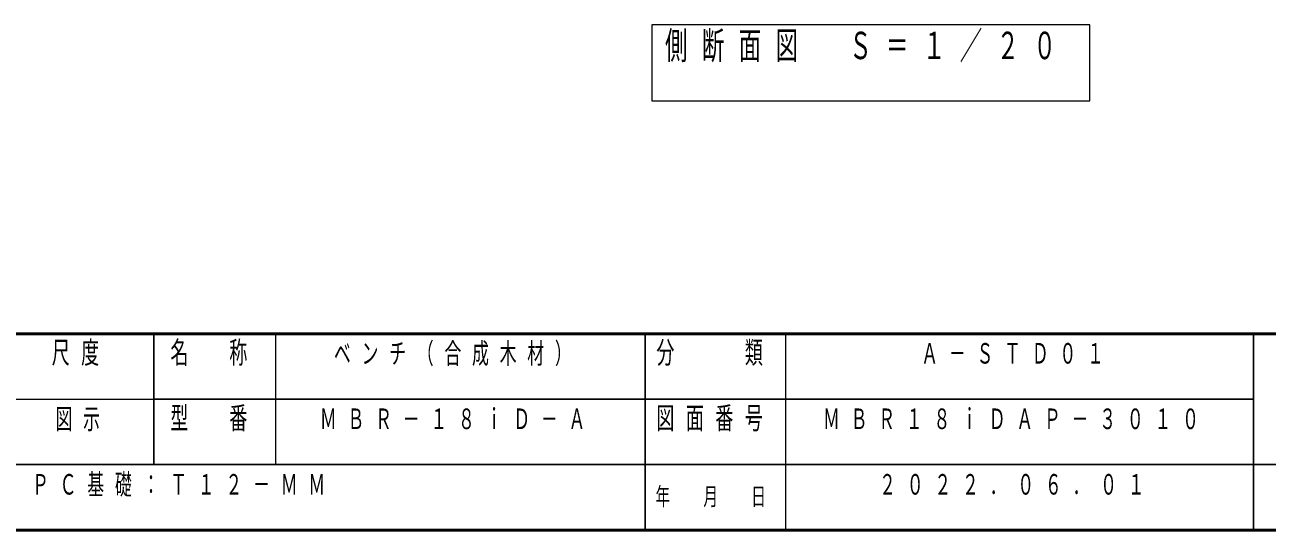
# Model space of a CAD drawing. Units: millimetres on the paper, scale 1:20. Extents: x -385 to 0, y 0 to 267.
# Drawn here: x -201.3 to -68.5, y 0 to 54 of the extents above; entities that cross this region are included whole.
import ezdxf

# ---------------------------------------------------------------- set-up
doc = ezdxf.new("R2010")
doc.units = ezdxf.units.MM
doc.layers.add('1_20', color=7, linetype='Continuous', lineweight=25)
doc.layers.add('A3図枠', color=7, linetype='Continuous', lineweight=13)
doc.layers.add('図面プロファイル', color=7, linetype='Continuous')
doc.styles.add('ＭＳ ゴシック', font='')
doc.styles.get('ＭＳ ゴシック').set_extended_font_data('MS Gothic')

msp = doc.modelspace()

# ---------------------------------------------------------------- linework, layer by layer
at = {"layer": '1_20', "lineweight": 13}
for p, q in [((-134.279, 54.007), (-134.279, 45.873)), ((-87.479, 54.007), (-134.279, 54.007)), ((-87.479, 45.873), (-87.479, 54.007)), ((-134.279, 45.873), (-87.479, 45.873))]:
    msp.add_line(p, q, dxfattribs=at)
at = {"layer": 'A3図枠', "lineweight": 50}
for p, q in [((-385, 21), (0, 21)), ((-385, 0), (0, 0))]:
    msp.add_line(p, q, dxfattribs=at)
at = {"layer": 'A3図枠', "color": 211, "lineweight": 25}
for p, q in [((-187.5, 21), (-187.5, 7)), ((-135, 21), (-135, 0)), ((-70, 21), (-70, 0)), ((-187.5, 14), (-70, 14)), ((-242.5, 7), (0, 7))]:
    msp.add_line(p, q, dxfattribs=at)
at = {"layer": 'A3図枠'}
for p, q in [((-174.5, 21), (-174.5, 7)), ((-120, 21), (-120, 0)), ((-242.5, 14), (-187.5, 14))]:
    msp.add_line(p, q, dxfattribs=at)

# ---------------------------------------------------------------- texts
at = {"layer": '1_20', "insert": (-132.879, 53.273), "char_height": 2.933, "attachment_point": 1, "style": 'ＭＳ ゴシック'}
msp.add_mtext('\\T1.64;\\W0.6;側断面図\u3000Ｓ＝１／２０', dxfattribs=at)
at = {"layer": 'A3図枠', "color": 4, "style": 'ＭＳ ゴシック'}
for s, insert, char_height, attachment_point in [('\\T1.64;\\W0.6;尺度', (-195.25, 20.167), 2.346, 2), ('\\T1.64;\\W0.6;名\u3000称', (-181, 20.167), 2.346, 2), ('\\T1.64;\\W0.6;分\u3000\u3000類', (-127.5, 20.167), 2.346, 2), ('\\T1.64;\\W0.6;型\u3000番', (-181, 13.167), 2.346, 2), ('\\T1.64;\\W0.6;図面番号', (-127.5, 13.167), 2.346, 2), ('\\T1.64;\\W0.6;年\u3000月\u3000日', (-127.5, 3.5), 1.906, 5)]:
    msp.add_mtext(s, dxfattribs=dict(at, insert=insert, char_height=char_height, attachment_point=attachment_point))
at = {"layer": '図面プロファイル', "char_height": 2.199, "attachment_point": 1, "style": 'ＭＳ ゴシック'}
for s, insert in [('\\T1.64;\\W0.6;ベンチ（合成木材）', (-168.25, 20)), ('\\T1.64;\\W0.6;Ａ－ＳＴＤ０１', (-105.5, 20)), ('\\T1.64;\\W0.6;図示', (-198, 13)), ('\\T1.64;\\W0.6;ＭＢＲ－１８ｉＤ－Ａ', (-169.75, 13)), ('\\T1.64;\\W0.6;ＭＢＲ１８ｉＤＡＰ－３０１０', (-116, 13)), ('\\T1.64;\\W0.6;ＰＣ基礎：Ｔ１２－ＭＭ', (-200.5, 6)), ('\\T1.64;\\W0.6;２０２２．０６．０１', (-110, 6))]:
    msp.add_mtext(s, dxfattribs=dict(at, insert=insert))

doc.saveas('drawing.dxf')
